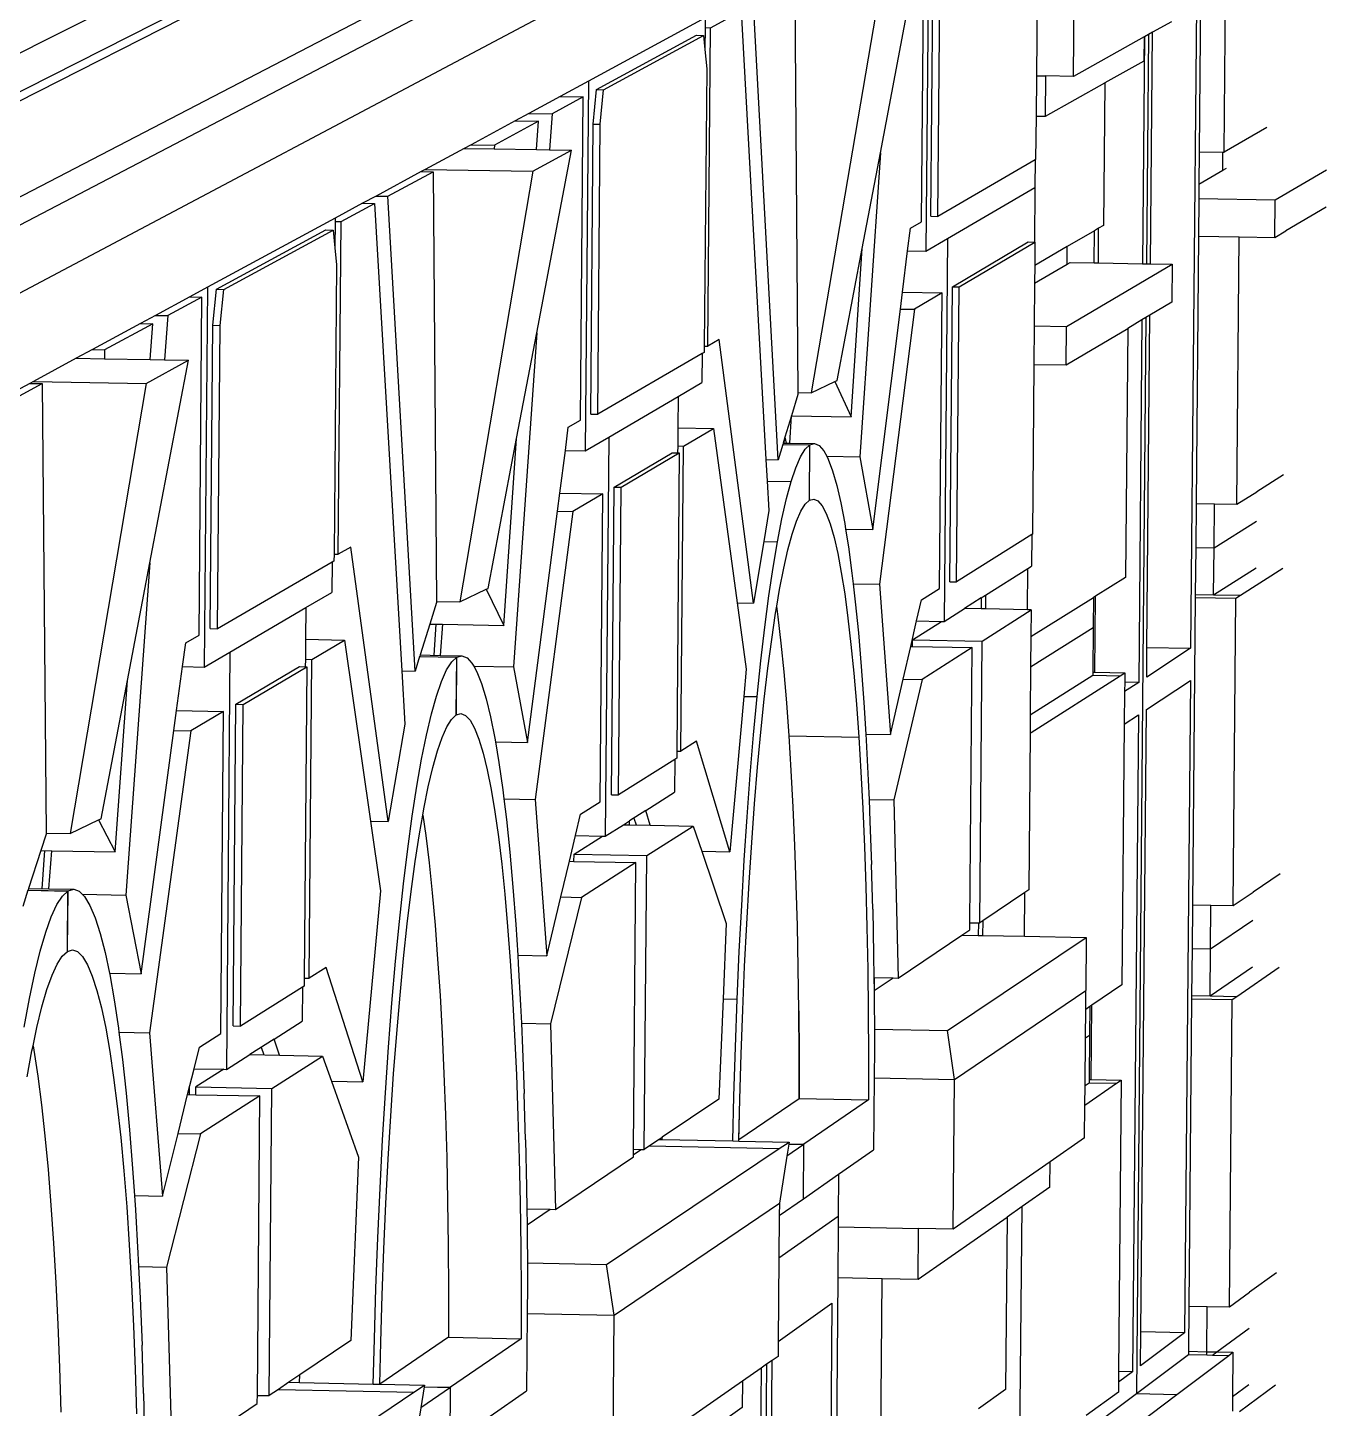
# Model space of a CAD drawing. Extents: x -106 to 80, y -44 to 65.
# Drawn here: x 63.144 to 67.181, y -10.599 to -6.308 of the extents above; entities that cross this region are included whole.
import ezdxf

# ---------------------------------------------------------------- set-up
doc = ezdxf.new("R2010")
doc.units = 0
doc.layers.get('0').update_dxf_attribs({"linetype": 'CONTINUOUS'})

msp = doc.modelspace()

# ---------------------------------------------------------------- linework, layer by layer
for p, q in [((63.0606, -6.4166), (66.821, -4.5252)), ((66.82, -4.6305), (63.0595, -6.5386)), ((62.6607, -6.7687), (66.4425, -4.8461)), ((62.6556, -7.3785), (66.4379, -5.3733)), ((62.6581, -7.0737), (65.0145, -5.85)), ((65.9457, -5.9017), (65.936, -7.0032)), ((65.0138, -5.9322), (62.2592, -7.3715)), ((65.9225, -6.9114), (65.931, -5.9481)), ((65.9517, -6.8944), (65.9594, -6.0301)), ((65.9728, -6.8948), (65.9805, -6.0304)), ((66.2826, -6.0878), (66.2793, -6.4577)), ((66.3943, -6.4596), (66.3976, -6.0896)), ((65.7944, -6.6976), (65.9081, -6.1004)), ((65.5286, -6.1665), (65.5375, -7.4424)), ((65.7981, -6.1607), (65.5792, -7.4431)), ((66.7896, -6.2058), (66.7852, -6.6937)), ((66.8631, -6.695), (66.8675, -6.2071)), ((65.2669, -6.3085), (65.3619, -6.2569)), ((65.3619, -6.2569), (65.4389, -7.6504)), ((65.4767, -7.6511), (65.4002, -6.2362)), ((66.7765, -6.2392), (66.7587, -8.2368)), ((65.25, -6.2781), (64.8871, -6.4744)), ((65.25, -6.2781), (65.2497, -6.3082)), ((66.6989, -6.2897), (66.64, -6.3225)), ((64.9122, -6.5009), (65.2234, -6.3321)), ((64.9342, -6.5013), (65.2451, -6.3325)), ((65.2234, -6.3321), (65.2451, -6.3325)), ((65.2451, -6.3325), (65.2491, -6.376)), ((65.2497, -6.3082), (65.2491, -6.376)), ((65.2497, -6.3082), (65.2669, -6.3085)), ((65.2582, -7.2978), (65.2669, -6.3085)), ((66.6139, -6.3371), (66.3943, -6.4596)), ((66.6151, -6.3364), (66.6088, -7.042)), ((66.6139, -6.3371), (66.6132, -6.4123)), ((66.6151, -6.3364), (66.6139, -6.3371)), ((66.6276, -6.3294), (66.6151, -6.3364)), ((66.6276, -6.3294), (66.6212, -7.0422)), ((66.64, -6.3225), (66.6276, -6.3294)), ((66.6336, -7.0424), (66.64, -6.3225)), ((65.2491, -6.376), (65.2547, -6.4358)), ((65.2547, -6.4358), (65.2472, -7.2976)), ((66.6132, -6.4123), (66.4922, -6.4802)), ((64.8871, -6.4744), (64.7993, -6.522)), ((64.8871, -6.4744), (64.8772, -7.6233)), ((66.2793, -6.4577), (66.2782, -6.5833)), ((66.2793, -6.4577), (66.3087, -6.4582)), ((66.3075, -6.5838), (66.3087, -6.4582)), ((66.3943, -6.4596), (66.3087, -6.4582)), ((64.7993, -6.522), (64.7019, -6.5747)), ((64.7993, -6.522), (64.8712, -6.5232)), ((64.9021, -6.608), (64.9122, -6.5009)), ((64.9122, -6.5009), (64.9342, -6.5013)), ((64.9241, -6.6084), (64.9342, -6.5013)), ((66.3075, -6.5838), (66.4922, -6.4802)), ((66.4922, -6.4802), (66.4883, -6.9229)), ((64.8712, -6.5232), (64.7741, -6.5759)), ((64.8625, -7.528), (64.8712, -6.5232)), ((64.6592, -6.5978), (64.5223, -6.6719)), ((64.7316, -6.599), (64.595, -6.6731)), ((64.7019, -6.5747), (64.6592, -6.5978)), ((64.6592, -6.5978), (64.7316, -6.599)), ((64.7019, -6.5747), (64.7741, -6.5759)), ((64.7255, -6.6871), (64.7316, -6.599)), ((64.7741, -6.5759), (64.7663, -6.6878)), ((64.8943, -7.5095), (64.9021, -6.608)), ((64.9021, -6.608), (64.9241, -6.6084)), ((66.2782, -6.5833), (66.277, -6.7177)), ((66.2782, -6.5833), (66.3075, -6.5838)), ((64.9162, -7.5099), (64.9241, -6.6084)), ((66.9952, -6.6187), (66.8631, -6.695)), ((64.5011, -6.6833), (64.3797, -6.749)), ((64.5223, -6.6719), (64.5011, -6.6833)), ((64.5011, -6.6833), (64.5947, -6.6849)), ((64.5223, -6.6719), (64.595, -6.6731)), ((64.595, -6.6731), (64.5947, -6.6849)), ((64.5947, -6.6849), (64.7255, -6.6871)), ((64.7148, -6.7547), (64.8347, -6.6889)), ((64.7255, -6.6871), (64.7663, -6.6878)), ((64.7265, -7.2568), (64.8347, -6.6889)), ((64.7663, -6.6878), (64.8347, -6.6889)), ((66.7852, -6.6937), (66.7843, -6.7944)), ((66.7852, -6.6937), (66.8591, -6.695)), ((65.7944, -6.6976), (65.7307, -7.6421)), ((65.738, -6.9941), (65.7944, -6.6976)), ((66.2755, -6.7186), (65.9728, -6.8948)), ((66.2755, -6.7186), (66.2747, -6.8048)), ((66.277, -6.7177), (66.2755, -6.7186)), ((66.8586, -6.7514), (66.8591, -6.695)), ((66.8591, -6.695), (66.8631, -6.695)), ((64.3677, -6.7555), (64.2273, -6.8315)), ((64.2642, -6.8321), (64.4044, -6.7561)), ((64.3797, -6.749), (64.3677, -6.7555)), ((64.3677, -6.7555), (64.4044, -6.7561)), ((64.3797, -6.749), (64.7148, -6.7547)), ((64.4044, -6.7561), (64.4149, -8.0912)), ((64.7148, -6.7547), (64.4875, -8.0926)), ((66.7843, -6.7944), (66.8586, -6.7514)), ((66.8586, -6.7514), (66.8697, -6.7449)), ((67.0216, -6.8436), (67.1805, -6.7501)), ((66.0031, -6.9639), (66.2747, -6.8048)), ((66.2747, -6.8048), (66.2732, -6.9746)), ((66.7843, -6.7944), (66.7839, -6.8396)), ((64.1854, -6.8541), (64.1, -6.9004)), ((64.1186, -6.911), (64.2224, -6.8548)), ((64.2273, -6.8315), (64.1854, -6.8541)), ((64.1854, -6.8541), (64.2224, -6.8548)), ((64.2224, -6.8548), (64.3073, -8.307)), ((64.2273, -6.8315), (64.2642, -6.8321)), ((64.3486, -8.3078), (64.2642, -6.8321)), ((66.7839, -6.8396), (66.7829, -6.9561)), ((66.7839, -6.8396), (67.0216, -6.8436)), ((67.0205, -6.9602), (67.0216, -6.8436)), ((64.1, -6.9004), (63.7033, -7.115)), ((64.1, -6.9004), (64.0999, -6.9107)), ((65.9517, -6.8944), (65.9728, -6.8948)), ((67.1795, -6.866), (67.0544, -6.9401)), ((63.7309, -7.1211), (64.0711, -6.9368)), ((63.7538, -7.1215), (64.0937, -6.9372)), ((64.0711, -6.9368), (64.0937, -6.9372)), ((64.0937, -6.9372), (64.0992, -6.9926)), ((64.0999, -6.9107), (64.0992, -6.9926)), ((64.0999, -6.9107), (64.1186, -6.911)), ((64.1098, -7.9448), (64.1186, -6.911)), ((65.879, -7.0022), (65.8878, -6.9316)), ((65.8878, -6.9316), (65.9225, -6.9114)), ((66.4602, -6.9392), (66.3752, -6.9884)), ((66.4593, -7.0394), (66.4602, -6.9392)), ((66.4728, -6.9319), (66.4602, -6.9392)), ((66.4718, -7.0396), (66.4728, -6.9319)), ((66.4883, -6.9229), (66.4728, -6.9319)), ((67.0205, -6.9602), (67.0544, -6.9401)), ((64.0992, -6.9926), (64.1043, -7.0449)), ((65.6597, -7.4053), (65.738, -6.9941)), ((65.7033, -7.5176), (65.738, -6.9941)), ((65.936, -7.0032), (66.0031, -6.9639)), ((66.0031, -6.9639), (65.9926, -8.1535)), ((66.0185, -7.1137), (66.2539, -6.9743)), ((66.0395, -7.114), (66.2747, -6.9746)), ((66.2539, -6.9743), (66.2732, -6.9746)), ((66.2732, -6.9746), (66.2747, -6.9746)), ((66.2747, -6.9746), (66.2741, -7.0469)), ((66.3752, -6.9884), (66.2741, -7.0469)), ((66.3747, -7.0434), (66.3752, -6.9884)), ((66.7829, -6.9561), (66.7755, -7.7871)), ((66.7829, -6.9561), (66.9091, -6.9583)), ((66.9017, -7.7894), (66.9091, -6.9583)), ((66.9091, -6.9583), (67.0205, -6.9602)), ((65.863, -7.1306), (65.879, -7.0022)), ((65.879, -7.0022), (65.936, -7.0032)), ((64.1043, -7.0449), (64.0966, -7.9445)), ((66.2736, -7.1021), (66.3747, -7.0434)), ((66.2741, -7.0469), (66.2736, -7.1021)), ((66.373, -7.2366), (66.7009, -7.0436)), ((66.3747, -7.0434), (66.3839, -7.0381)), ((66.3839, -7.0381), (66.4593, -7.0394)), ((66.4593, -7.0394), (66.4718, -7.0396)), ((66.4718, -7.0396), (66.6088, -7.042)), ((66.6088, -7.042), (66.6212, -7.0422)), ((66.6212, -7.0422), (66.6336, -7.0424)), ((66.6336, -7.0424), (66.7009, -7.0436)), ((66.7009, -7.0436), (66.6998, -7.1618)), ((63.7033, -7.115), (63.6483, -7.1448)), ((63.7033, -7.115), (63.6932, -8.2953)), ((63.7199, -7.2333), (63.7309, -7.1211)), ((63.7309, -7.1211), (63.7538, -7.1215)), ((63.7428, -7.2337), (63.7538, -7.1215)), ((66.0104, -8.0305), (66.0185, -7.1137)), ((66.0185, -7.1137), (66.0395, -7.114)), ((66.0314, -8.0309), (66.0395, -7.114)), ((66.2736, -7.1021), (66.2724, -7.2348)), ((63.6483, -7.1448), (63.5418, -7.2023)), ((63.686, -7.1454), (63.5797, -7.203)), ((63.6483, -7.1448), (63.686, -7.1454)), ((63.6771, -8.1961), (63.686, -7.1454)), ((65.8565, -7.1827), (65.863, -7.1306)), ((65.863, -7.1306), (65.9863, -7.1327)), ((65.9863, -7.1327), (65.9005, -7.1835)), ((65.9782, -8.0508), (65.9863, -7.1327)), ((66.6998, -7.1618), (66.6322, -7.202)), ((63.5418, -7.2023), (63.4952, -7.2276)), ((63.5418, -7.2023), (63.5797, -7.203)), ((63.5797, -7.203), (63.5698, -7.3404)), ((65.771, -7.8683), (65.8565, -7.1827)), ((65.9005, -7.1835), (65.7922, -8.0381)), ((65.8565, -7.1827), (65.9005, -7.1835)), ((66.6322, -7.202), (66.6197, -7.2094)), ((66.623, -8.2342), (66.6322, -7.202)), ((63.4952, -7.2276), (63.3455, -7.3086)), ((63.5332, -7.2282), (63.3837, -7.3092)), ((63.4952, -7.2276), (63.5332, -7.2282)), ((63.5253, -7.3397), (63.5332, -7.2282)), ((63.7118, -8.1759), (63.7199, -7.2333)), ((63.7199, -7.2333), (63.7428, -7.2337)), ((63.7348, -8.1763), (63.7428, -7.2337)), ((66.2724, -7.2348), (66.2714, -7.3547)), ((66.2724, -7.2348), (66.373, -7.2366)), ((66.3719, -7.3564), (66.373, -7.2366)), ((66.3719, -7.3564), (66.5635, -7.2427)), ((66.5635, -7.2427), (66.5566, -8.0168)), ((66.6073, -7.2167), (66.5635, -7.2427)), ((66.6197, -7.2094), (66.5899, -10.5534)), ((66.6073, -7.2167), (66.5973, -8.343)), ((66.6197, -7.2094), (66.6073, -7.2167)), ((64.7265, -7.2568), (64.654, -8.2951)), ((64.6639, -7.5854), (64.7265, -7.2568)), ((65.2936, -7.2772), (65.2582, -7.2978)), ((65.4001, -8.0969), (65.2936, -7.2772)), ((63.2955, -7.3356), (63.1626, -7.4075)), ((63.3455, -7.3086), (63.2955, -7.3356)), ((63.2955, -7.3356), (63.383, -7.3372)), ((63.3455, -7.3086), (63.3837, -7.3092)), ((63.3837, -7.3092), (63.383, -7.3372)), ((63.383, -7.3372), (63.5253, -7.3397)), ((65.2409, -7.3209), (64.9162, -7.5099)), ((65.2409, -7.3209), (65.2401, -7.4108)), ((65.247, -7.3173), (65.2409, -7.3209)), ((65.2472, -7.2976), (65.247, -7.3173)), ((65.2472, -7.2976), (65.2582, -7.2978)), ((63.5128, -7.4137), (63.6441, -7.3418)), ((63.5241, -7.9711), (63.6441, -7.3418)), ((63.5253, -7.3397), (63.5698, -7.3404)), ((63.5698, -7.3404), (63.6441, -7.3418)), ((66.2714, -7.3547), (66.2667, -7.8827)), ((66.2714, -7.3547), (66.3719, -7.3564)), ((63.1511, -7.4137), (62.9973, -7.497)), ((63.0359, -7.4977), (63.1895, -7.4144)), ((63.1626, -7.4075), (63.1511, -7.4137)), ((63.1511, -7.4137), (63.1895, -7.4144)), ((63.1626, -7.4075), (63.5128, -7.4137)), ((63.1895, -7.4144), (63.2018, -8.8117)), ((63.5128, -7.4137), (63.2763, -8.8131)), ((65.1658, -7.4542), (65.2401, -7.4108)), ((65.5792, -7.4431), (65.653, -7.4084)), ((65.653, -7.4084), (65.6597, -7.4053)), ((65.653, -7.4084), (65.7033, -7.5176)), ((64.9502, -7.5806), (65.1658, -7.4542)), ((65.1658, -7.4542), (65.165, -7.5516)), ((65.5376, -7.4488), (65.5179, -7.5143)), ((65.5375, -7.4424), (65.5792, -7.4431)), ((65.5375, -7.4424), (65.5376, -7.4488)), ((64.8154, -7.6222), (64.8247, -7.5499)), ((64.8247, -7.5499), (64.8625, -7.528)), ((64.8943, -7.5095), (64.9162, -7.5099)), ((65.165, -7.5516), (65.1645, -7.6082)), ((65.165, -7.5516), (65.2756, -7.5536)), ((65.5179, -7.5143), (65.4977, -7.5813)), ((65.5129, -7.5996), (65.5187, -7.5143)), ((65.5179, -7.5143), (65.5187, -7.5143)), ((65.5187, -7.5143), (65.7033, -7.5176)), ((64.5752, -8.0509), (64.6639, -7.5854)), ((64.6241, -8.166), (64.6639, -7.5854)), ((64.8772, -7.6233), (64.9502, -7.5806)), ((64.9502, -7.5806), (64.9394, -8.8211)), ((65.1828, -7.6085), (65.2756, -7.5536)), ((65.2756, -7.5536), (65.3495, -8.096)), ((65.4977, -7.5813), (65.4923, -7.5992)), ((65.4953, -7.5891), (65.4946, -7.5993)), ((65.4977, -7.5813), (65.5017, -7.5994)), ((64.7983, -7.7546), (64.8154, -7.6222)), ((64.8154, -7.6222), (64.8772, -7.6233)), ((64.967, -7.7363), (65.1479, -7.6292)), ((64.9889, -7.7367), (65.1696, -7.6296)), ((65.1479, -7.6292), (65.1643, -7.6295)), ((65.1696, -7.6296), (65.1616, -8.5564)), ((65.1645, -7.6082), (65.1643, -7.6295)), ((65.1643, -7.6295), (65.1696, -7.6296)), ((65.1645, -7.6082), (65.1828, -7.6085)), ((65.1745, -8.5566), (65.1828, -7.6085)), ((65.491, -7.6036), (65.4767, -7.6511)), ((65.4911, -7.6032), (65.491, -7.6036)), ((65.491, -7.6036), (65.5754, -7.6051)), ((65.4923, -7.5992), (65.4911, -7.6032)), ((65.4911, -7.6032), (65.5757, -7.6047)), ((65.4923, -7.5992), (65.5017, -7.5994)), ((65.5017, -7.5994), (65.5129, -7.5996)), ((65.5129, -7.5996), (65.5902, -7.601)), ((65.5465, -7.6422), (65.5611, -7.6185)), ((65.5611, -7.6185), (65.5754, -7.6051)), ((65.5739, -7.773), (65.5754, -7.6051)), ((65.5743, -7.7731), (65.5757, -7.6047)), ((65.5757, -7.6047), (65.5902, -7.601)), ((65.5902, -7.601), (65.6046, -7.6072)), ((65.6046, -7.6072), (65.6187, -7.6234)), ((65.6187, -7.6234), (65.6276, -7.6402)), ((65.4389, -7.6504), (65.4767, -7.6511)), ((65.4389, -7.6504), (65.4426, -7.7178)), ((65.5173, -7.7191), (65.5319, -7.6758)), ((65.5319, -7.6758), (65.5465, -7.6422)), ((65.6276, -7.6402), (65.7307, -7.6421)), ((65.6276, -7.6402), (65.6325, -7.6495)), ((65.6325, -7.6495), (65.646, -7.6853)), ((65.7307, -7.6421), (65.771, -7.8683)), ((65.4426, -7.7178), (65.5173, -7.7191)), ((65.4426, -7.7178), (65.4476, -7.8088)), ((65.5029, -7.772), (65.5173, -7.7191)), ((65.5029, -7.772), (65.5173, -7.7191)), ((65.646, -7.6853), (65.659, -7.7307)), ((67.0476, -7.6983), (66.9643, -7.7503)), ((64.7909, -7.8114), (64.7983, -7.7546)), ((64.7983, -7.7546), (64.932, -7.757)), ((64.932, -7.757), (64.8387, -7.8122)), ((64.9237, -8.7145), (64.932, -7.757)), ((64.9587, -8.6924), (64.967, -7.7363)), ((64.967, -7.7363), (64.9889, -7.7367)), ((64.9806, -8.6928), (64.9889, -7.7367)), ((65.659, -7.7307), (65.6717, -7.7854)), ((66.9017, -7.7894), (66.9643, -7.7503)), ((65.4476, -7.8088), (65.4318, -7.9049)), ((65.4887, -7.8343), (65.5029, -7.772)), ((65.547, -7.8114), (65.5604, -7.7895)), ((65.5604, -7.7895), (65.5739, -7.7768)), ((65.5739, -7.773), (65.5743, -7.7731)), ((65.5739, -7.7767), (65.5739, -7.773)), ((65.5739, -7.7767), (65.5742, -7.7767)), ((65.5739, -7.7768), (65.5739, -7.7767)), ((65.5742, -7.7767), (65.5743, -7.7731)), ((65.5742, -7.7767), (65.5872, -7.7733)), ((65.5872, -7.7733), (65.6003, -7.779)), ((65.6003, -7.779), (65.6133, -7.7938)), ((65.6133, -7.7938), (65.626, -7.8177)), ((65.6717, -7.7854), (65.6838, -7.8493)), ((66.7755, -7.7871), (66.7743, -7.9237)), ((66.7755, -7.7871), (66.8325, -7.7881)), ((66.8313, -7.9248), (66.8325, -7.7881)), ((66.8325, -7.7881), (66.9017, -7.7894)), ((64.698, -8.53), (64.7909, -7.8114)), ((64.8387, -7.8122), (64.7212, -8.7065)), ((64.7909, -7.8114), (64.8387, -7.8122)), ((65.4748, -7.9057), (65.4887, -7.8343)), ((65.4748, -7.9057), (65.4887, -7.8343)), ((65.5202, -7.8824), (65.5336, -7.8424)), ((65.5336, -7.8424), (65.547, -7.8114)), ((65.626, -7.8177), (65.6384, -7.8506)), ((65.6384, -7.8506), (65.6504, -7.8924)), ((65.6838, -7.8493), (65.6865, -7.8668)), ((66.8313, -7.9248), (66.9635, -7.8418)), ((65.507, -7.9311), (65.5202, -7.8824)), ((65.6504, -7.8924), (65.6619, -7.9427)), ((65.6865, -7.8668), (65.771, -7.8683)), ((65.6865, -7.8668), (65.6953, -7.9219)), ((66.2652, -7.8837), (66.0314, -8.0309)), ((66.2652, -7.8837), (66.2643, -7.9813)), ((66.2667, -7.8827), (66.2652, -7.8837)), ((64.1484, -7.9223), (64.1098, -7.9448)), ((64.2652, -8.7756), (64.1484, -7.9223)), ((65.4318, -7.9049), (65.4001, -8.0969)), ((65.4318, -7.9049), (65.4748, -7.9057)), ((65.4613, -7.9858), (65.4748, -7.9057)), ((65.494, -7.9885), (65.507, -7.9311)), ((65.6953, -7.9219), (65.7062, -8.0031)), ((66.7743, -7.9237), (66.773, -8.0695)), ((66.7743, -7.9237), (66.8313, -7.9248)), ((66.83, -8.0706), (66.8313, -7.9248)), ((63.5241, -7.9711), (63.4493, -9.0041)), ((63.4544, -8.337), (63.5241, -7.9711)), ((64.0908, -7.9693), (63.7348, -8.1763)), ((64.0908, -7.9693), (64.09, -8.0633)), ((64.0964, -7.9661), (64.0908, -7.9693)), ((64.0966, -7.9445), (64.0964, -7.9661)), ((64.0966, -7.9445), (64.1098, -7.9448)), ((65.6619, -7.9427), (65.673, -8.0014)), ((66.2523, -7.9889), (66.2643, -7.9813)), ((65.4481, -8.0745), (65.4613, -7.9858)), ((65.4812, -8.0542), (65.494, -7.9885)), ((65.673, -8.0014), (65.6836, -8.0683)), ((65.7062, -8.0031), (65.7101, -8.0366)), ((66.1215, -8.0718), (66.2523, -7.9889)), ((66.2512, -8.1173), (66.2523, -7.9889)), ((66.5566, -8.0168), (66.4626, -8.0755)), ((66.83, -8.0706), (66.9622, -7.9868)), ((66.9133, -8.0721), (67.045, -7.9883)), ((64.0088, -8.1107), (64.09, -8.0633)), ((64.4875, -8.0926), (64.5694, -8.0537)), ((64.5694, -8.0537), (64.5752, -8.0509)), ((64.5694, -8.0537), (64.6241, -8.166)), ((65.4725, -8.1061), (65.4812, -8.0542)), ((65.7101, -8.0366), (65.7922, -8.0381)), ((65.7101, -8.0366), (65.7165, -8.0924)), ((65.7922, -8.0381), (65.8259, -8.5049)), ((65.9222, -8.086), (65.9782, -8.0508)), ((66.0104, -8.0305), (66.0314, -8.0309)), ((64.4149, -8.0949), (64.3941, -8.1616)), ((64.4149, -8.0912), (64.4875, -8.0926)), ((64.4149, -8.0912), (64.4149, -8.0949)), ((65.3495, -8.096), (65.4001, -8.0969)), ((65.3495, -8.096), (65.3777, -8.3023)), ((65.4353, -8.1712), (65.4481, -8.0745)), ((65.4688, -8.128), (65.4725, -8.1061)), ((65.4769, -8.139), (65.4725, -8.1061)), ((65.6836, -8.0683), (65.6937, -8.143)), ((65.7165, -8.0924), (65.726, -8.1895)), ((65.9071, -8.1519), (65.9222, -8.086)), ((66.1079, -8.0804), (66.0554, -8.1137)), ((66.1079, -8.0804), (66.1076, -8.1147)), ((66.1079, -8.0804), (66.1215, -8.0718)), ((66.1215, -8.0718), (66.1211, -8.1149)), ((66.2624, -8.2006), (66.4569, -8.0791)), ((66.4569, -8.0791), (66.456, -8.1725)), ((66.4626, -8.0755), (66.4569, -8.0791)), ((66.4605, -8.3112), (66.4626, -8.0755)), ((66.7729, -8.0788), (66.7643, -9.0343)), ((66.773, -8.0695), (66.7729, -8.0788)), ((66.7729, -8.0788), (66.8991, -8.0812)), ((66.773, -8.0695), (66.83, -8.0706)), ((66.83, -8.0706), (66.9133, -8.0721)), ((66.8905, -9.0368), (66.8991, -8.0812)), ((66.8991, -8.0812), (66.9133, -8.0721)), ((63.773, -8.2486), (64.0088, -8.1107)), ((64.0088, -8.1107), (64.008, -8.2092)), ((65.4567, -8.2096), (65.4688, -8.128)), ((65.4567, -8.2096), (65.4688, -8.128)), ((65.4864, -8.2212), (65.4769, -8.139)), ((65.6937, -8.143), (65.7031, -8.2252)), ((65.8889, -8.231), (65.9071, -8.1519)), ((65.9071, -8.1519), (65.9846, -8.1534)), ((65.9926, -8.1535), (66.0554, -8.1137)), ((66.1076, -8.1147), (66.0554, -8.1137)), ((66.1211, -8.1149), (66.1076, -8.1147)), ((66.1111, -8.2147), (66.2631, -8.1175)), ((66.2512, -8.1173), (66.1211, -8.1149)), ((66.2631, -8.1175), (66.2512, -8.1173)), ((66.2631, -8.1175), (66.2624, -8.2006)), ((63.7118, -8.1759), (63.7348, -8.1763)), ((64.3941, -8.1616), (64.3642, -8.2578)), ((64.3941, -8.1616), (64.3942, -8.1617)), ((64.3942, -8.1617), (64.4334, -8.1625)), ((64.4134, -8.1621), (64.4067, -8.2586)), ((64.4334, -8.1625), (64.4266, -8.259)), ((64.4334, -8.1625), (64.6241, -8.166)), ((65.4231, -8.2756), (65.4353, -8.1712)), ((65.726, -8.1895), (65.7349, -8.2939)), ((65.8941, -8.2107), (65.9846, -8.1534)), ((65.9846, -8.1534), (65.9926, -8.1535)), ((66.2615, -8.2948), (66.456, -8.1725)), ((66.456, -8.1725), (66.4548, -8.3111)), ((63.6258, -8.2941), (63.6357, -8.2201)), ((63.6357, -8.2201), (63.6771, -8.1961)), ((64.008, -8.2092), (64.0075, -8.2711)), ((64.008, -8.2092), (64.1289, -8.2115)), ((64.0274, -8.2715), (64.1289, -8.2115)), ((64.1289, -8.2115), (64.2098, -8.7745)), ((65.445, -8.2986), (65.4567, -8.2096)), ((65.4953, -8.3105), (65.4864, -8.2212)), ((65.7031, -8.2252), (65.7118, -8.3146)), ((65.8655, -8.3327), (65.8889, -8.231)), ((65.8889, -8.231), (65.8939, -8.2311)), ((65.8939, -8.2311), (65.8941, -8.2107)), ((65.8939, -8.2311), (66.0802, -8.2345)), ((65.8941, -8.2107), (66.1111, -8.2147)), ((66.0802, -8.2345), (65.9248, -8.3339)), ((66.0726, -9.09), (66.0802, -8.2345)), ((66.1034, -9.0906), (66.1111, -8.2147)), ((66.2624, -8.2006), (66.2615, -8.2948)), ((66.6221, -8.3266), (66.623, -8.2342)), ((66.7587, -8.2368), (66.6221, -8.3266)), ((66.623, -8.2342), (66.7587, -8.2368)), ((63.6932, -8.2953), (63.773, -8.2486)), ((63.773, -8.2486), (63.762, -9.5457)), ((64.0075, -8.2711), (64.0073, -8.2943)), ((64.0075, -8.2711), (64.0274, -8.2715)), ((64.019, -9.2623), (64.0274, -8.2715)), ((64.3626, -8.2628), (64.3486, -8.3078)), ((64.3627, -8.2624), (64.3626, -8.2628)), ((64.3626, -8.2628), (64.478, -8.265)), ((64.3642, -8.2578), (64.3627, -8.2624)), ((64.3627, -8.2624), (64.4784, -8.2646)), ((64.3642, -8.2578), (64.4266, -8.259)), ((64.4266, -8.259), (64.4942, -8.2602)), ((64.4466, -8.3045), (64.4625, -8.2793)), ((64.4625, -8.2793), (64.478, -8.265)), ((64.4765, -8.4399), (64.478, -8.265)), ((64.4769, -8.4399), (64.4784, -8.2646)), ((64.4784, -8.2646), (64.4942, -8.2602)), ((64.4942, -8.2602), (64.5099, -8.2664)), ((64.5099, -8.2664), (64.5253, -8.2829)), ((65.4115, -8.3872), (65.4231, -8.2756)), ((63.6074, -8.4308), (63.6258, -8.2941)), ((63.6258, -8.2941), (63.6932, -8.2953)), ((63.7916, -8.4109), (63.9893, -8.294)), ((63.8144, -8.4114), (64.012, -8.2944)), ((63.9893, -8.294), (64.0073, -8.2943)), ((64.012, -8.2944), (64.0037, -9.262)), ((64.0073, -8.2943), (64.012, -8.2944)), ((64.3073, -8.307), (64.3486, -8.3078)), ((64.3073, -8.307), (64.317, -8.4733)), ((64.4306, -8.3399), (64.4466, -8.3045)), ((64.5253, -8.2829), (64.5309, -8.2928)), ((64.5309, -8.2928), (64.654, -8.2951)), ((64.5309, -8.2928), (64.5403, -8.3097)), ((64.5403, -8.3097), (64.5551, -8.3467)), ((64.654, -8.2951), (64.698, -8.53)), ((65.3777, -8.3023), (65.3702, -8.3864)), ((65.4338, -8.3947), (65.445, -8.2986)), ((65.5035, -8.4066), (65.4953, -8.3105)), ((65.7118, -8.3146), (65.7199, -8.4107)), ((65.7349, -8.2939), (65.7429, -8.4052)), ((66.2615, -8.2948), (66.2602, -8.4441)), ((66.2602, -8.4441), (66.4547, -8.3207)), ((66.2627, -8.4984), (66.5393, -8.3223)), ((66.4548, -8.3111), (66.4547, -8.3207)), ((66.4547, -8.3207), (66.5393, -8.3223)), ((66.4548, -8.3111), (66.4605, -8.3112)), ((66.4605, -8.3112), (66.554, -8.3129)), ((66.5393, -8.3223), (66.554, -8.3129)), ((66.554, -8.3129), (66.5537, -8.3422)), ((63.3724, -8.767), (63.4544, -8.337)), ((63.4165, -8.8699), (63.4544, -8.337)), ((64.4148, -8.3856), (64.4306, -8.3399)), ((64.5551, -8.3467), (64.5693, -8.3937)), ((65.8259, -8.5049), (65.8655, -8.3327)), ((65.9248, -8.3339), (65.8359, -8.7083)), ((65.8655, -8.3327), (65.9248, -8.3339)), ((66.5537, -8.3422), (66.5534, -8.3718)), ((66.5973, -8.343), (66.5534, -8.3718)), ((66.5973, -8.343), (66.5537, -8.3422)), ((66.6212, -8.4276), (66.7578, -8.3372)), ((66.7578, -8.3372), (66.7397, -10.3647)), ((64.3991, -8.4412), (64.4148, -8.3856)), ((64.5693, -8.3937), (64.5831, -8.4504)), ((65.3702, -8.3864), (65.3271, -8.8697)), ((65.3702, -8.3864), (65.4115, -8.3872)), ((65.4004, -8.5056), (65.4115, -8.3872)), ((65.4004, -8.5056), (65.4115, -8.3872)), ((65.4232, -8.4974), (65.4338, -8.3947)), ((65.5109, -8.509), (65.5035, -8.4066)), ((65.7429, -8.4052), (65.749, -8.5035)), ((66.5534, -8.3718), (66.5525, -8.4731)), ((63.5991, -8.4929), (63.6074, -8.4308)), ((63.6074, -8.4308), (63.7532, -8.4336)), ((63.7532, -8.4336), (63.6512, -8.4939)), ((63.7447, -9.4346), (63.7532, -8.4336)), ((63.783, -9.4105), (63.7916, -8.4109)), ((63.7916, -8.4109), (63.8144, -8.4114)), ((63.8059, -9.411), (63.8144, -8.4114)), ((64.3837, -8.5066), (64.3991, -8.4412)), ((64.4619, -8.4579), (64.4765, -8.4442)), ((64.4765, -8.4399), (64.4769, -8.4399)), ((64.4765, -8.4441), (64.4765, -8.4399)), ((64.4765, -8.4441), (64.4769, -8.4441)), ((64.4765, -8.4442), (64.4765, -8.4441)), ((64.4769, -8.4441), (64.4769, -8.4399)), ((64.4769, -8.4441), (64.491, -8.4401)), ((64.491, -8.4401), (64.5053, -8.4457)), ((64.5053, -8.4457), (64.5195, -8.4608)), ((64.5831, -8.4504), (64.5963, -8.5167)), ((65.7199, -8.4107), (65.7273, -8.5131)), ((66.2602, -8.4441), (66.2597, -8.4983)), ((66.5525, -8.4731), (66.5964, -8.4441)), ((66.5964, -8.4441), (66.5782, -10.4853)), ((66.604, -10.3618), (66.6212, -8.4276)), ((63.4976, -9.2484), (63.5991, -8.4929)), ((63.6512, -8.4939), (63.5231, -9.4323)), ((63.5991, -8.4929), (63.6512, -8.4939)), ((64.317, -8.4733), (64.2652, -8.7756)), ((64.4326, -8.5138), (64.4472, -8.4811)), ((64.4472, -8.4811), (64.4619, -8.4579)), ((64.5195, -8.4608), (64.5333, -8.4854)), ((64.5333, -8.4854), (64.5468, -8.5194)), ((66.5525, -8.4731), (66.5453, -9.2829)), ((64.3686, -8.5815), (64.3837, -8.5066)), ((64.418, -8.5559), (64.4326, -8.5138)), ((64.5468, -8.5194), (64.5599, -8.5626)), ((64.5963, -8.5167), (64.5982, -8.5281)), ((64.5982, -8.5281), (64.698, -8.53)), ((64.5982, -8.5281), (64.6089, -8.5922)), ((65.223, -8.526), (65.1745, -8.5566)), ((65.3271, -8.8697), (65.223, -8.526)), ((65.3901, -8.6302), (65.4004, -8.5056)), ((65.3901, -8.6302), (65.4004, -8.5056)), ((65.4131, -8.6062), (65.4232, -8.4974)), ((65.5176, -8.6173), (65.5109, -8.509)), ((65.5109, -8.509), (65.7273, -8.5131)), ((65.7273, -8.5131), (65.7339, -8.6214)), ((65.749, -8.5035), (65.8259, -8.5049)), ((65.749, -8.5035), (65.7502, -8.5229)), ((65.7502, -8.5229), (65.7566, -8.6465)), ((66.2597, -8.5003), (66.2554, -8.988)), ((66.2597, -8.4983), (66.2627, -8.4984)), ((66.2597, -8.4983), (66.2597, -8.5003)), ((66.2597, -8.5003), (66.2627, -8.4984)), ((64.3538, -8.6655), (64.3686, -8.5815)), ((64.4037, -8.6071), (64.418, -8.5559)), ((64.5599, -8.5626), (64.5726, -8.6148)), ((65.1614, -8.579), (65.156, -8.5823)), ((65.1616, -8.5564), (65.1614, -8.579)), ((65.1616, -8.5564), (65.1745, -8.5566)), ((64.3895, -8.6674), (64.4037, -8.6071)), ((64.5726, -8.6148), (64.5847, -8.6758)), ((64.6089, -8.5922), (64.6209, -8.6766)), ((65.156, -8.5823), (64.9806, -8.6928)), ((65.156, -8.5823), (65.1551, -8.6844)), ((65.4036, -8.7208), (65.4131, -8.6062)), ((65.5236, -8.731), (65.5176, -8.6173)), ((65.7339, -8.6214), (65.7398, -8.7352)), ((64.3395, -8.7584), (64.3538, -8.6655)), ((64.3756, -8.7363), (64.3895, -8.6674)), ((65.3804, -8.7605), (65.3901, -8.6302)), ((65.3804, -8.7605), (65.3901, -8.6302)), ((65.7566, -8.6465), (65.7592, -8.7069)), ((64.5847, -8.6758), (64.5963, -8.7453)), ((64.6209, -8.6766), (64.6243, -8.7047)), ((64.6243, -8.7047), (64.7212, -8.7065)), ((64.6243, -8.7047), (64.6321, -8.7695)), ((64.7212, -8.7065), (64.7581, -9.1924)), ((64.9587, -8.6924), (64.9806, -8.6928)), ((65.0654, -8.7412), (65.1551, -8.6844)), ((65.7592, -8.7069), (65.8359, -8.7083)), ((65.7592, -8.7069), (65.7621, -8.7755)), ((65.8359, -8.7083), (65.8498, -9.2618)), ((64.3723, -8.7552), (64.3756, -8.7363)), ((64.5963, -8.7453), (64.6073, -8.8229)), ((64.847, -8.8193), (64.8628, -8.7528)), ((64.8628, -8.7528), (64.9237, -8.7145)), ((65.0654, -8.7412), (65.0151, -8.7731)), ((65.0794, -8.7869), (65.0654, -8.7412)), ((65.3947, -8.8406), (65.4036, -8.7208)), ((65.5287, -8.8497), (65.5236, -8.731)), ((65.7398, -8.7352), (65.7449, -8.8539)), ((63.2763, -8.8131), (63.365, -8.7705)), ((63.365, -8.7705), (63.3724, -8.767)), ((63.365, -8.7705), (63.4165, -8.8699)), ((64.2098, -8.7745), (64.2652, -8.7756)), ((64.2098, -8.7745), (64.2408, -8.9907)), ((64.3257, -8.8598), (64.3395, -8.7584)), ((64.3621, -8.8137), (64.3723, -8.7552)), ((64.3723, -8.7552), (64.3814, -8.8185)), ((64.6321, -8.7695), (64.6426, -8.8705)), ((64.9394, -8.8211), (64.996, -8.7852)), ((64.996, -8.7852), (65.0151, -8.7731)), ((64.996, -8.7852), (65.015, -8.7856)), ((65.015, -8.7856), (65.0151, -8.7731)), ((65.015, -8.7856), (65.0794, -8.7869)), ((65.0285, -8.7647), (65.0354, -8.786)), ((65.0684, -8.8815), (65.2124, -8.7894)), ((65.0794, -8.7869), (65.2124, -8.7894)), ((65.2124, -8.7894), (65.2391, -8.868)), ((65.3715, -8.896), (65.3804, -8.7605)), ((65.3715, -8.896), (65.3804, -8.7605)), ((65.7621, -8.7755), (65.7668, -8.9093)), ((63.2018, -8.8147), (63.1855, -8.8654)), ((63.2018, -8.8117), (63.2763, -8.8131)), ((63.2018, -8.8117), (63.2018, -8.8147)), ((64.349, -8.8993), (64.3621, -8.8137)), ((64.3814, -8.8185), (64.3918, -8.904)), ((64.6073, -8.8229), (64.6176, -8.9084)), ((64.828, -8.8991), (64.847, -8.8193)), ((64.8424, -8.8771), (64.9311, -8.821)), ((64.847, -8.8193), (64.9311, -8.821)), ((64.9311, -8.821), (64.9394, -8.8211)), ((63.1855, -8.8654), (63.1474, -8.9833)), ((63.1855, -8.8654), (63.2191, -8.8661)), ((63.1973, -8.8657), (63.1888, -8.9841)), ((63.2105, -8.9846), (63.2191, -8.8661)), ((63.2191, -8.8661), (63.4165, -8.8699)), ((64.3124, -8.9691), (64.3257, -8.8598)), ((64.6426, -8.8705), (64.6523, -8.9792)), ((64.8422, -8.8993), (64.8424, -8.8771)), ((64.8424, -8.8771), (65.0684, -8.8815)), ((65.0604, -9.7948), (65.0684, -8.8815)), ((65.2391, -8.868), (65.3271, -8.8697)), ((65.2391, -8.868), (65.3152, -9.0927)), ((65.3866, -8.9651), (65.3947, -8.8406)), ((65.533, -8.9728), (65.5287, -8.8497)), ((65.7449, -8.8539), (65.7491, -8.977)), ((64.3363, -8.9925), (64.349, -8.8993)), ((64.3918, -8.904), (64.4015, -8.997)), ((64.6176, -8.9084), (64.6272, -9.0014)), ((64.8016, -9.0099), (64.828, -8.8991)), ((64.828, -8.8991), (64.8422, -8.8993)), ((64.8422, -8.8993), (65.0347, -8.9031)), ((65.0347, -8.9031), (64.8658, -9.0111)), ((65.027, -9.7941), (65.0347, -8.9031)), ((65.3634, -9.0359), (65.3715, -8.896)), ((65.7705, -9.0474), (65.7668, -8.9093)), ((65.3792, -9.0937), (65.3866, -8.9651)), ((67.0365, -8.9382), (66.9531, -8.9945)), ((63.1455, -8.989), (63.1292, -9.0393)), ((63.1456, -8.9886), (63.1455, -8.989)), ((63.1455, -8.989), (63.2698, -8.9915)), ((63.1474, -8.9833), (63.1456, -8.9886)), ((63.1456, -8.9886), (63.2703, -8.9911)), ((63.1474, -8.9833), (63.2105, -8.9846)), ((63.2105, -8.9846), (63.2876, -8.9861)), ((63.2354, -9.0337), (63.2528, -9.007)), ((63.2528, -9.007), (63.2698, -8.9915)), ((63.2683, -9.174), (63.2698, -8.9915)), ((63.2687, -9.174), (63.2703, -8.9911)), ((63.2703, -8.9911), (63.2876, -8.9861)), ((63.2876, -8.9861), (63.3047, -8.992)), ((63.3047, -8.992), (63.3142, -9.0015)), ((63.3142, -9.0015), (63.4493, -9.0041)), ((63.3142, -9.0015), (63.3216, -9.0088)), ((63.3216, -9.0088), (63.3381, -9.0364)), ((63.4493, -9.0041), (63.4976, -9.2484)), ((64.2408, -8.9907), (64.1859, -9.5848)), ((64.2997, -9.086), (64.3124, -8.9691)), ((64.3241, -9.0931), (64.3363, -8.9925)), ((64.4015, -8.997), (64.4104, -9.097)), ((64.6272, -9.0014), (64.6361, -9.1014)), ((64.6523, -8.9792), (64.6611, -9.095)), ((64.7581, -9.1924), (64.8016, -9.0099)), ((64.8658, -9.0111), (64.7692, -9.4042)), ((64.8016, -9.0099), (64.8658, -9.0111)), ((65.5364, -9.0998), (65.533, -8.9728)), ((65.7491, -8.977), (65.7525, -9.1041)), ((66.2434, -8.9961), (66.1125, -9.0844)), ((66.2422, -9.1321), (66.2434, -8.9961)), ((66.2554, -8.988), (66.2434, -8.9961)), ((66.8905, -9.0368), (66.9531, -8.9945)), ((63.2179, -9.0713), (63.2354, -9.0337)), ((63.3381, -9.0364), (63.3542, -9.0747)), ((65.3561, -9.1798), (65.3634, -9.0359)), ((65.7705, -9.0474), (65.7734, -9.1892)), ((66.7643, -9.0343), (66.7631, -9.1702)), ((66.7643, -9.0343), (66.8214, -9.0354)), ((66.8202, -9.1713), (66.8214, -9.0354)), ((66.8214, -9.0354), (66.8905, -9.0368)), ((63.2006, -9.1195), (63.2179, -9.0713)), ((63.3542, -9.0747), (63.3699, -9.1234)), ((64.2878, -9.2099), (64.2997, -9.086)), ((64.3125, -9.2006), (64.3241, -9.0931)), ((64.4104, -9.097), (64.4186, -9.2036)), ((64.6611, -9.095), (64.6673, -9.1906)), ((65.3152, -9.0927), (65.3056, -9.3261)), ((65.3725, -9.2259), (65.3792, -9.0937)), ((66.0724, -9.1115), (66.0726, -9.09)), ((66.0726, -9.09), (66.099, -9.0905)), ((66.099, -9.0905), (66.0987, -9.1293)), ((66.099, -9.0905), (66.1034, -9.0906)), ((66.1125, -9.0844), (66.1034, -9.0906)), ((66.1125, -9.0844), (66.1121, -9.1296)), ((66.8202, -9.1713), (66.9524, -9.0816)), ((63.1835, -9.1782), (63.2006, -9.1195)), ((63.3699, -9.1234), (63.385, -9.1823)), ((64.6361, -9.1014), (64.6442, -9.2081)), ((65.539, -9.2302), (65.5364, -9.0998)), ((65.7525, -9.1041), (65.7551, -9.2345)), ((65.8498, -9.2618), (66.0476, -9.1283)), ((66.0031, -9.4251), (66.4345, -9.1359)), ((66.0476, -9.1283), (66.0724, -9.1115)), ((66.0476, -9.1283), (66.0987, -9.1293)), ((66.0987, -9.1293), (66.1121, -9.1296)), ((66.1121, -9.1296), (66.2422, -9.1321)), ((66.2422, -9.1321), (66.4345, -9.1359)), ((66.4345, -9.1359), (66.433, -9.3005)), ((63.1666, -9.247), (63.1835, -9.1782)), ((63.2522, -9.1937), (63.2682, -9.179)), ((63.2682, -9.1789), (63.2683, -9.174)), ((63.2682, -9.1789), (63.2687, -9.1789)), ((63.2682, -9.179), (63.2682, -9.1789)), ((63.2683, -9.174), (63.2687, -9.174)), ((63.2687, -9.1789), (63.2687, -9.174)), ((63.2687, -9.1789), (63.2841, -9.1743)), ((63.2841, -9.1743), (63.2998, -9.1797)), ((63.2998, -9.1797), (63.3153, -9.1951)), ((63.385, -9.1823), (63.3985, -9.2465)), ((65.3497, -9.327), (65.3561, -9.1798)), ((65.3497, -9.327), (65.3561, -9.1798)), ((66.7631, -9.1702), (66.7618, -9.3159)), ((66.7631, -9.1702), (66.8202, -9.1713)), ((66.8189, -9.3171), (66.8202, -9.1713)), ((63.2202, -9.2531), (63.2362, -9.2185)), ((63.2362, -9.2185), (63.2522, -9.1937)), ((63.3153, -9.1951), (63.3305, -9.2205)), ((63.3305, -9.2205), (63.3453, -9.2556)), ((64.2765, -9.3403), (64.2878, -9.2099)), ((64.3016, -9.3146), (64.3125, -9.2006)), ((64.4186, -9.2036), (64.426, -9.3164)), ((64.6442, -9.2081), (64.6514, -9.3209)), ((64.6673, -9.1906), (64.7581, -9.1924)), ((64.6673, -9.1906), (64.6691, -9.2176)), ((64.6691, -9.2176), (64.6761, -9.3464)), ((65.7734, -9.1892), (65.7743, -9.2603)), ((63.1501, -9.3258), (63.1666, -9.247)), ((63.2043, -9.2976), (63.2202, -9.2531)), ((63.3453, -9.2556), (63.3597, -9.3004)), ((63.3985, -9.2465), (63.4976, -9.2484)), ((63.3985, -9.2465), (63.3995, -9.2513)), ((63.3995, -9.2513), (63.4133, -9.3298)), ((64.0037, -9.262), (64.0035, -9.2867)), ((64.0037, -9.262), (64.019, -9.2623)), ((64.072, -9.2289), (64.019, -9.2623)), ((64.1859, -9.5848), (64.072, -9.2289)), ((65.3667, -9.3611), (65.3725, -9.2259)), ((65.5407, -9.3634), (65.539, -9.2302)), ((65.7551, -9.2345), (65.7568, -9.3677)), ((65.7743, -9.2603), (65.7752, -9.2603)), ((65.7743, -9.2603), (65.7748, -9.301)), ((65.7752, -9.2603), (65.7748, -9.3009)), ((65.7748, -9.3009), (65.8347, -9.2615)), ((65.7752, -9.2603), (65.8347, -9.2615)), ((65.8347, -9.2615), (65.8498, -9.2618)), ((66.8189, -9.3171), (66.9511, -9.2265)), ((66.9021, -9.3187), (67.0339, -9.2282)), ((63.1886, -9.3516), (63.2043, -9.2976)), ((63.3597, -9.3004), (63.3736, -9.3546)), ((63.9987, -9.2897), (63.8059, -9.411)), ((63.9987, -9.2897), (63.9978, -9.3963)), ((64.0035, -9.2867), (63.9987, -9.2897)), ((65.7748, -9.301), (65.7748, -9.3009)), ((65.7748, -9.301), (65.7753, -9.334)), ((66.0248, -9.5769), (66.433, -9.3005)), ((66.4325, -9.3591), (66.433, -9.3005)), ((66.5453, -9.2829), (66.4513, -9.3464)), ((63.134, -9.4142), (63.1501, -9.3258)), ((63.1731, -9.4151), (63.1886, -9.3516)), ((63.3736, -9.3546), (63.3869, -9.418)), ((63.4133, -9.3298), (63.4265, -9.4177)), ((64.266, -9.4766), (64.2765, -9.3403)), ((64.2913, -9.4345), (64.3016, -9.3146)), ((64.426, -9.3164), (64.4325, -9.4349)), ((64.6514, -9.3209), (64.6579, -9.4394)), ((64.6761, -9.3464), (64.6787, -9.4024)), ((65.3056, -9.3261), (65.2929, -9.6378)), ((65.3056, -9.3261), (65.3497, -9.327)), ((65.3441, -9.4768), (65.3497, -9.327)), ((65.7753, -9.334), (65.7758, -9.4205)), ((66.4456, -9.3503), (66.4325, -9.3591)), ((66.4456, -9.3503), (66.4448, -9.4392)), ((66.4513, -9.3464), (66.4456, -9.3503)), ((66.4492, -9.577), (66.4513, -9.3464)), ((66.7617, -9.326), (66.7532, -10.2812)), ((66.7618, -9.3159), (66.7617, -9.326)), ((66.7617, -9.326), (66.8879, -9.3285)), ((66.7618, -9.3159), (66.8189, -9.3171)), ((66.8189, -9.3171), (66.9021, -9.3187)), ((66.8794, -10.2838), (66.8879, -9.3285)), ((66.8879, -9.3285), (66.9021, -9.3187)), ((63.9109, -9.4514), (63.9978, -9.3963)), ((65.3617, -9.4987), (65.3667, -9.3611)), ((65.5416, -9.4989), (65.5407, -9.3634)), ((65.5407, -9.3634), (65.5416, -9.4989)), ((65.7568, -9.3677), (65.7576, -9.5032)), ((66.4317, -9.448), (66.4325, -9.3591)), ((63.1611, -9.4722), (63.1731, -9.4151)), ((63.3869, -9.418), (63.3996, -9.4903)), ((63.4265, -9.4177), (63.4281, -9.4304)), ((63.4281, -9.4304), (63.5231, -9.4323)), ((63.4281, -9.4304), (63.4388, -9.5145)), ((63.5231, -9.4323), (63.5638, -9.9392)), ((63.6781, -9.4765), (63.7447, -9.4346)), ((63.783, -9.4105), (63.8059, -9.411)), ((64.2817, -9.5598), (64.2913, -9.4345)), ((64.4325, -9.4349), (64.4381, -9.5585)), ((64.6579, -9.4394), (64.6635, -9.5631)), ((64.6787, -9.4024), (64.7692, -9.4042)), ((64.6787, -9.4024), (64.6822, -9.4808)), ((64.7692, -9.4042), (64.7846, -9.981)), ((65.7758, -9.4205), (66.0031, -9.4251)), ((65.7758, -9.4205), (65.7762, -9.4813)), ((66.0248, -9.5769), (66.0031, -9.4251)), ((66.4317, -9.448), (66.4448, -9.4392)), ((66.4448, -9.4392), (66.4436, -9.5769)), ((63.1579, -9.4877), (63.1611, -9.4722)), ((63.1611, -9.4722), (63.1635, -9.4855)), ((63.6616, -9.5436), (63.6781, -9.4765)), ((63.9109, -9.4514), (63.8344, -9.4998)), ((63.8705, -9.4769), (63.8787, -9.5007)), ((63.9271, -9.5017), (63.9109, -9.4514)), ((64.2564, -9.6183), (64.266, -9.4766)), ((64.6822, -9.4808), (64.6874, -9.6203)), ((65.3395, -9.6286), (65.3441, -9.4768)), ((65.7762, -9.4813), (65.7754, -9.5718)), ((66.4304, -9.5962), (66.4317, -9.448)), ((63.1431, -9.569), (63.1579, -9.4877)), ((63.1635, -9.4855), (63.1757, -9.5664)), ((63.3996, -9.4903), (63.4117, -9.5712)), ((63.4388, -9.5145), (63.4503, -9.6198)), ((63.762, -9.5457), (63.8344, -9.4998)), ((63.8344, -9.4998), (63.9271, -9.5017)), ((63.9031, -9.6049), (64.0606, -9.5044)), ((63.9271, -9.5017), (64.0606, -9.5044)), ((64.0606, -9.5044), (64.0887, -9.5828)), ((65.3575, -9.638), (65.3617, -9.4987)), ((65.5416, -9.636), (65.5416, -9.4989)), ((65.5416, -9.4989), (65.5416, -9.636)), ((65.7576, -9.5032), (65.7576, -9.6404)), ((63.1757, -9.5664), (63.1871, -9.6555)), ((63.6417, -9.6239), (63.6616, -9.5436)), ((63.6616, -9.5436), (63.7536, -9.5455)), ((63.7536, -9.5455), (63.6672, -9.6001)), ((63.7536, -9.5455), (63.762, -9.5457)), ((64.2729, -9.69), (64.2817, -9.5598)), ((64.4381, -9.5585), (64.4429, -9.6869)), ((64.6635, -9.5631), (64.6682, -9.6915)), ((63.4117, -9.5712), (63.423, -9.6603)), ((63.6474, -9.624), (63.6476, -9.6003)), ((63.667, -9.6244), (63.6672, -9.6001)), ((63.6672, -9.6001), (63.9031, -9.6049)), ((63.895, -10.5595), (63.9031, -9.6049)), ((64.0887, -9.5828), (64.1859, -9.5848)), ((64.0887, -9.5828), (64.173, -9.8181)), ((65.7754, -9.5718), (65.7734, -9.7961)), ((65.7754, -9.5718), (66.0248, -9.5769)), ((66.0207, -10.0423), (66.0248, -9.5769)), ((66.4299, -9.6565), (66.528, -9.589)), ((66.4299, -9.6565), (66.4304, -9.5962)), ((66.4304, -9.5962), (66.4435, -9.5873)), ((66.4436, -9.5769), (66.4435, -9.5873)), ((66.4435, -9.5873), (66.528, -9.589)), ((66.4436, -9.5769), (66.4492, -9.577)), ((66.4492, -9.577), (66.5427, -9.5789)), ((66.528, -9.589), (66.5427, -9.5789)), ((66.5427, -9.5789), (66.5346, -10.4844)), ((63.4503, -9.6198), (63.461, -9.7332)), ((63.6118, -9.745), (63.6417, -9.6239)), ((63.6417, -9.6239), (63.667, -9.6244)), ((63.667, -9.6244), (63.8663, -9.6284)), ((63.8663, -9.6284), (63.6815, -9.7465)), ((63.8584, -10.5587), (63.8663, -9.6284)), ((64.2476, -9.7647), (64.2564, -9.6183)), ((64.6915, -9.7642), (64.6874, -9.6203)), ((65.2929, -9.6378), (65.1168, -9.7567)), ((65.3362, -9.7679), (65.3395, -9.6286)), ((65.3544, -9.7683), (65.3575, -9.638)), ((65.3545, -9.7635), (65.5416, -9.636)), ((65.3545, -9.7635), (65.3575, -9.638)), ((65.5416, -9.636), (65.7576, -9.6404)), ((65.7576, -9.6404), (65.5567, -9.7786)), ((63.1871, -9.6555), (63.1978, -9.7524)), ((63.423, -9.6603), (63.4336, -9.7572)), ((64.2649, -9.8245), (64.2729, -9.69)), ((64.4429, -9.6869), (64.4467, -9.8193)), ((64.6682, -9.6915), (64.6719, -9.8239)), ((66.429, -9.7583), (66.4299, -9.6565)), ((63.461, -9.7332), (63.4707, -9.8541)), ((63.1978, -9.7524), (63.2077, -9.8567)), ((63.4336, -9.7572), (63.4433, -9.8615)), ((63.5638, -9.9392), (63.6118, -9.745)), ((63.6815, -9.7465), (63.576, -10.1604)), ((63.6118, -9.745), (63.6815, -9.7465)), ((64.2398, -9.9151), (64.2476, -9.7647)), ((64.6915, -9.7642), (64.6947, -9.912)), ((65.0771, -9.7835), (65.0604, -9.7948)), ((65.1072, -9.7632), (65.0771, -9.7835)), ((65.0771, -9.7835), (65.4803, -9.7918)), ((65.1164, -9.7569), (65.1072, -9.7632)), ((65.1072, -9.7632), (65.1164, -9.7634)), ((65.1168, -9.7567), (65.1164, -9.7569)), ((65.1164, -9.7634), (65.1164, -9.7569)), ((65.1164, -9.7634), (65.1166, -9.7634)), ((65.1166, -9.7634), (65.1168, -9.7567)), ((65.1166, -9.7634), (65.3362, -9.7679)), ((65.3362, -9.7679), (65.3544, -9.7683)), ((65.3544, -9.7683), (65.3545, -9.7635)), ((65.3544, -9.7683), (65.5105, -9.7716)), ((65.4803, -9.7918), (65.5105, -9.7716)), ((65.5095, -9.7779), (65.5037, -9.8151)), ((65.5563, -9.7789), (65.5037, -9.8151)), ((65.5105, -9.7716), (65.5095, -9.7776)), ((65.5095, -9.7776), (65.5567, -9.7786)), ((65.5095, -9.7776), (65.5095, -9.7779)), ((65.5095, -9.7779), (65.5563, -9.7789)), ((65.5552, -9.9477), (65.5567, -9.7786)), ((65.5567, -9.7786), (65.5563, -9.7789)), ((66.429, -9.7583), (66.3223, -9.8325)), ((64.173, -9.8181), (64.149, -10.3882)), ((64.2577, -9.9627), (64.2649, -9.8245)), ((64.4467, -9.8193), (64.4496, -9.9552)), ((64.6719, -9.8239), (64.6748, -9.9599)), ((64.7846, -9.981), (65.0268, -9.8175)), ((64.9435, -10.152), (65.4803, -9.7918)), ((65.0268, -9.8102), (65.027, -9.7941)), ((65.0268, -9.8102), (65.0506, -9.7945)), ((65.0268, -9.8175), (65.0268, -9.8102)), ((65.027, -9.7941), (65.0506, -9.7945)), ((65.0506, -9.7945), (65.0604, -9.7948)), ((65.5037, -9.8151), (65.4806, -9.9617)), ((65.6648, -9.8716), (65.7734, -9.7961)), ((63.2077, -9.8567), (63.2167, -9.9679)), ((63.4433, -9.8615), (63.4523, -9.9728)), ((63.4707, -9.8541), (63.4765, -9.9374)), ((66.3223, -9.8325), (66.0207, -10.0423)), ((66.3215, -9.9116), (66.3223, -9.8325)), ((64.6947, -9.912), (64.6956, -9.9791)), ((65.5552, -9.9477), (65.6648, -9.8716)), ((65.6648, -9.8716), (65.6637, -10.0018)), ((66.3215, -9.9116), (66.2347, -9.9723)), ((63.4765, -9.9374), (63.5638, -9.9392)), ((63.4765, -9.9374), (63.4795, -9.982)), ((64.2328, -10.0689), (64.2398, -9.9151)), ((64.4496, -9.9552), (64.4516, -10.0941)), ((65.4803, -9.9998), (65.5552, -9.9477)), ((63.2167, -9.9679), (63.2248, -10.0856)), ((63.4523, -9.9728), (63.4603, -10.0906)), ((63.4795, -9.982), (63.4873, -10.1165)), ((64.2514, -10.104), (64.2577, -9.9627)), ((64.6748, -9.9599), (64.6767, -10.0988)), ((64.6956, -9.9791), (64.7686, -9.9806)), ((64.6956, -9.9791), (64.6963, -10.0283)), ((64.6963, -10.0283), (64.7686, -9.9806)), ((64.7686, -9.9806), (64.7846, -9.981)), ((64.9671, -10.3096), (65.4806, -9.9617)), ((65.4806, -9.9617), (65.4803, -9.9998)), ((66.2347, -9.9723), (66.1882, -10.0048)), ((66.2282, -10.7052), (66.2347, -9.9723)), ((64.6963, -10.0283), (64.6968, -10.0631)), ((65.4803, -9.9998), (65.4791, -10.131)), ((65.4791, -10.131), (65.6637, -10.0018)), ((65.6634, -10.0348), (65.662, -10.1927)), ((65.6637, -10.0018), (65.6634, -10.0348)), ((65.6634, -10.0348), (65.913, -10.04)), ((65.9116, -10.198), (66.1882, -10.0048)), ((65.9116, -10.198), (65.913, -10.04)), ((66.0207, -10.0423), (65.913, -10.04)), ((66.1882, -10.0048), (66.1835, -10.5401)), ((64.2269, -10.2255), (64.2328, -10.0689)), ((64.6968, -10.0631), (64.6974, -10.1468)), ((63.2248, -10.0856), (63.232, -10.2093)), ((63.4603, -10.0906), (63.4674, -10.2143)), ((63.4873, -10.1165), (63.4893, -10.1586)), ((64.246, -10.2478), (64.2514, -10.104)), ((64.4516, -10.0941), (64.4526, -10.2354)), ((64.6767, -10.0988), (64.6777, -10.2401)), ((63.4893, -10.1586), (63.576, -10.1604)), ((63.4893, -10.1586), (63.4941, -10.2568)), ((63.576, -10.1604), (63.5933, -10.7629)), ((64.6974, -10.1468), (64.9435, -10.152)), ((64.6974, -10.1468), (64.698, -10.2167)), ((64.9671, -10.3096), (64.9435, -10.152)), ((65.4791, -10.131), (65.4768, -10.3914)), ((63.232, -10.2093), (63.2382, -10.3385)), ((65.662, -10.1927), (65.6565, -10.8168)), ((65.662, -10.1927), (65.8004, -10.1957)), ((65.7949, -10.8199), (65.8004, -10.1957)), ((65.8004, -10.1957), (65.9116, -10.198)), ((67.0254, -10.1778), (66.942, -10.2383)), ((63.4674, -10.2143), (63.4736, -10.3435)), ((64.2219, -10.3841), (64.2269, -10.2255)), ((64.2415, -10.3934), (64.246, -10.2478)), ((64.4526, -10.2354), (64.4526, -10.3784)), ((64.6777, -10.2401), (64.6777, -10.3832)), ((64.698, -10.2167), (64.6972, -10.3039)), ((66.8794, -10.2838), (66.942, -10.2383)), ((63.4941, -10.2568), (63.4998, -10.4025)), ((65.5353, -10.3499), (65.644, -10.2727)), ((65.644, -10.2727), (65.6212, -12.8595)), ((65.644, -10.2727), (65.6212, -12.8595)), ((66.7532, -10.2812), (66.7519, -10.4218)), ((66.7532, -10.2812), (66.8102, -10.2824)), ((66.809, -10.4231), (66.8102, -10.2824)), ((66.8102, -10.2824), (66.8794, -10.2838)), ((63.2382, -10.3385), (63.2435, -10.4725)), ((64.6972, -10.3039), (64.6951, -10.5452)), ((64.6972, -10.3039), (64.9671, -10.3096)), ((64.9629, -10.7951), (64.9671, -10.3096)), ((63.4736, -10.3435), (63.4788, -10.4775)), ((64.2185, -10.5237), (64.2219, -10.3841)), ((64.4526, -10.3784), (64.2389, -10.5242)), ((64.4526, -10.3784), (64.6777, -10.3832)), ((64.6777, -10.3832), (64.4589, -10.5338)), ((65.4768, -10.3914), (65.5353, -10.3499)), ((66.6031, -10.4667), (66.604, -10.3618)), ((66.7397, -10.3647), (66.6031, -10.4667)), ((66.7397, -10.3647), (66.604, -10.3618)), ((66.8405, -10.4237), (66.941, -10.3503)), ((63.5044, -10.5528), (63.4998, -10.4025)), ((64.149, -10.3882), (63.9901, -10.4953)), ((64.2384, -10.5241), (64.2415, -10.3934)), ((65.4768, -10.3914), (65.4764, -10.4376)), ((66.7519, -10.4218), (66.7518, -10.432)), ((66.7519, -10.4218), (66.809, -10.4231)), ((66.8089, -10.4332), (66.809, -10.4231)), ((66.809, -10.4231), (66.8405, -10.4237)), ((66.8269, -10.4336), (66.8405, -10.4237)), ((66.8405, -10.4237), (66.89, -10.4248)), ((66.8769, -10.4347), (66.89, -10.4248)), ((66.89, -10.4248), (66.8888, -10.5618)), ((65.441, -10.4623), (65.4241, -10.4741)), ((65.441, -10.4623), (65.4327, -11.4143)), ((65.458, -10.4505), (65.441, -10.4623)), ((65.4495, -11.4147), (65.458, -10.4505)), ((65.4764, -10.4376), (65.458, -10.4505)), ((66.5899, -10.5534), (66.7518, -10.432)), ((66.7158, -10.5561), (66.8769, -10.4347)), ((66.7518, -10.432), (66.8089, -10.4332)), ((66.8089, -10.4332), (66.8269, -10.4336)), ((66.8269, -10.4336), (66.8769, -10.4347)), ((63.2435, -10.4725), (63.2478, -10.6108)), ((63.4788, -10.4775), (63.483, -10.6159)), ((63.9901, -10.4953), (63.9564, -10.518)), ((63.9895, -10.5188), (63.9901, -10.4953)), ((65.4241, -10.4741), (65.3657, -10.5147)), ((65.4241, -10.4741), (65.4158, -11.4139)), ((66.5346, -10.4844), (66.5343, -10.5181)), ((66.5782, -10.4853), (66.5343, -10.5181)), ((66.5782, -10.4853), (66.5346, -10.4844)), ((63.5044, -10.5528), (63.508, -10.7073)), ((63.7582, -10.9426), (64.3445, -10.5493)), ((63.9236, -10.5402), (63.895, -10.5595)), ((63.9564, -10.518), (63.9236, -10.5402)), ((63.9236, -10.5402), (64.3445, -10.5493)), ((63.9564, -10.518), (63.9895, -10.5188)), ((63.9895, -10.5188), (64.2185, -10.5237)), ((64.2185, -10.5237), (64.2384, -10.5241)), ((64.2384, -10.5241), (64.2389, -10.5242)), ((64.2389, -10.5242), (64.3775, -10.5272)), ((64.3445, -10.5493), (64.3775, -10.5272)), ((64.3767, -10.5323), (64.366, -10.5977)), ((64.4584, -10.5341), (64.366, -10.5977)), ((64.3775, -10.5272), (64.3767, -10.532)), ((64.3767, -10.532), (64.4589, -10.5338)), ((64.3767, -10.532), (64.3767, -10.5323)), ((64.3767, -10.5323), (64.4584, -10.5341)), ((64.4573, -10.7103), (64.4589, -10.5338)), ((64.4589, -10.5338), (64.4584, -10.5341)), ((64.5819, -10.6238), (64.6951, -10.5452)), ((65.3657, -10.5147), (64.9629, -10.7951)), ((65.3657, -10.5147), (65.365, -10.5968)), ((66.1835, -10.5401), (66.0991, -10.6008)), ((66.4338, -10.6705), (66.5899, -10.5534)), ((66.5341, -10.5485), (66.4343, -10.621)), ((66.5343, -10.5181), (66.5341, -10.5485)), ((66.5537, -10.6784), (66.7158, -10.5561)), ((66.5899, -10.5534), (66.7158, -10.5561)), ((66.8888, -10.5618), (66.9394, -10.5245)), ((66.91, -10.6093), (67.0223, -10.5262)), ((63.5933, -10.7629), (63.8581, -10.5843)), ((63.8581, -10.5843), (63.8582, -10.5775)), ((63.8582, -10.5775), (63.8584, -10.5587)), ((63.8584, -10.5587), (63.8853, -10.5592)), ((63.8853, -10.5592), (63.895, -10.5595)), ((64.366, -10.5977), (64.345, -10.7267)), ((65.365, -10.5968), (65.3138, -10.6326)), ((66.8888, -10.5618), (66.8884, -10.6078))]:
    msp.add_line(p, q)

doc.saveas('drawing.dxf')
